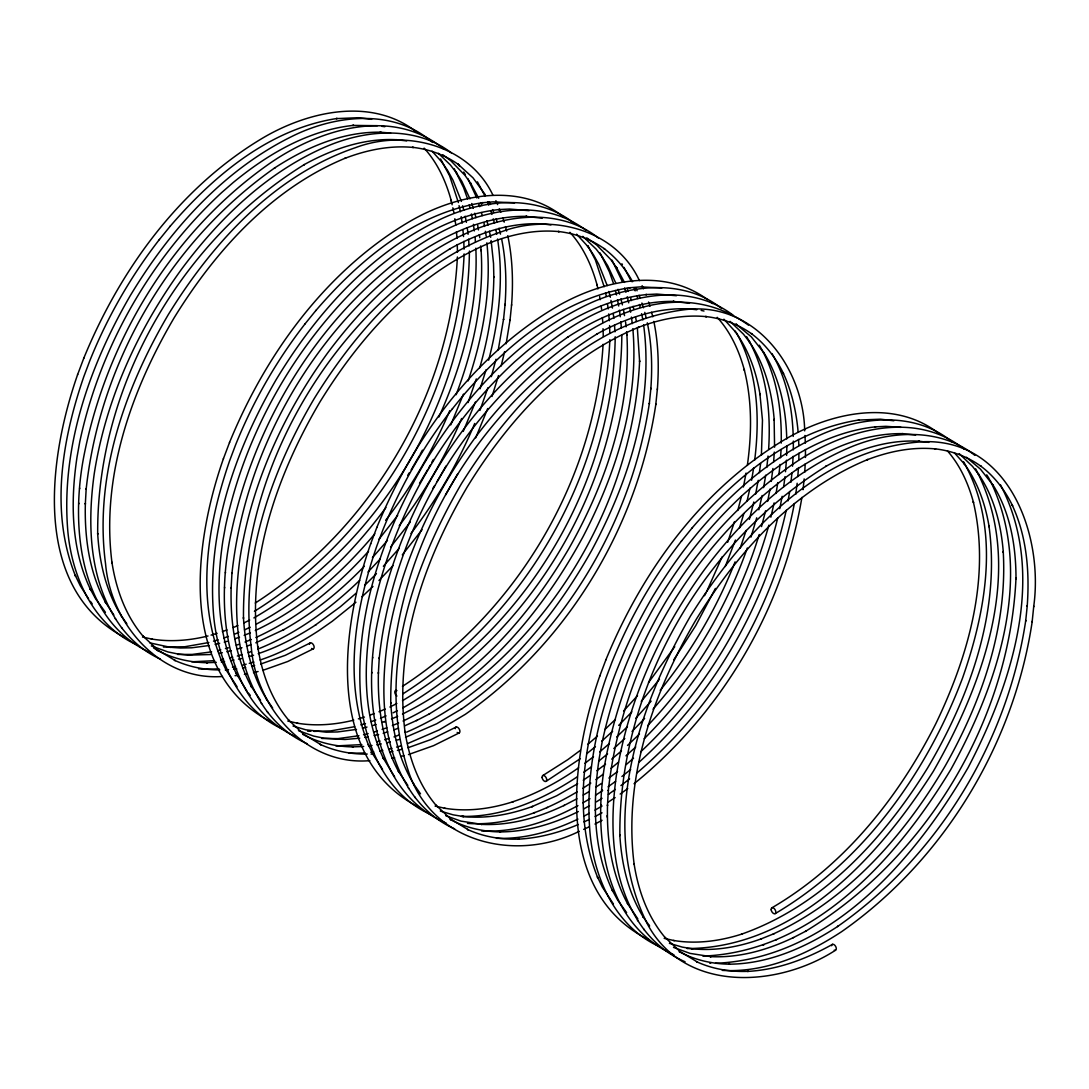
<?xml version="1.0" encoding="UTF-8"?>
<svg xmlns="http://www.w3.org/2000/svg" width="1089" height="1089" viewBox="0 0 1089 1089"><rect width="100%" height="100%" fill="white"/><g stroke="black" fill="none" stroke-linecap="round" stroke-linejoin="round"><path stroke-width="1.5" d="M798.863 459.517L798.877 453.255M805.452 457.462L805.452 449.498M438.649 145.028C387.834 108.015 318.696 130.067 271.42 162.261L270.807 162.669C172.797 230.65 106.259 340.558 83.703 456.999C70.554 526.164 78.694 620.812 151.793 653.359M585.828 230.147C535.026 191.936 464.867 213.825 417.21 246.427L416.597 246.835C318.587 314.816 252.049 424.737 229.48 541.165C216.684 609.622 223.98 702.146 294.833 736.341M733.101 315.17C682.299 276.96 612.141 298.862 564.483 331.451L563.871 331.873C465.861 399.84 399.323 509.761 376.753 626.202C363.427 695.748 372.03 791.39 446.218 823.148M964.418 449.335C914.052 408.552 841.783 430.577 793.582 463.723L792.969 464.132C694.959 532.113 628.407 642.02 605.852 758.461C592.702 827.626 600.842 922.274 673.941 954.822M774.578 447.198L774.129 419.265L774.225 420.123C772.087 392.544 765.077 364.624 749.218 341.578L749.804 342.395L743.447 334.16L730.106 321.378M781.221 443.1C781.861 409.45 776.797 374.466 759.292 345.186M457.394 256.977C450.547 394.994 371.158 528.437 255.262 603.034M464.118 253.9C458.306 396.886 375.514 535.72 254.404 611.324M603.102 344.315C595.002 480.657 516.731 612.086 402.454 686.369M609.867 339.686C603.51 481.025 522.053 617.953 403.025 693.788M786.585 455.42L786.898 445.823L786.898 446.626M793.105 456.359L792.547 466.201M793.323 449.88L793.323 441.113M768.63 449.335C771.026 410.866 766.738 370.233 746.55 336.583M511.544 305.383L511.612 304.648C513.314 281.615 512.551 258.297 507.76 235.646M657.32 389.549L657.402 388.814C659.036 366.326 658.437 343.539 653.836 321.405M798.441 467.576L797.829 476.614M804.757 472.204L805.193 463.996M1033.692 606.845L1033.76 606.11C1043.493 535.339 1009.258 439.738 924.547 441.671C820.698 447.021 742.412 533.433 690.562 615.884C638.685 705.876 597.657 824.21 647.206 923.635C684.11 993.263 777.26 987.805 835.413 950.302M79.66 488.798L79.701 488.09M78.803 503.88L78.844 503.132M224.593 588.046L224.633 587.298M225.437 572.964L225.477 572.256M371.866 673.07L371.907 672.321M372.71 657.987L372.751 657.293M600.951 805.343L601.005 804.594M601.809 790.26L601.849 789.552M773.666 461.831L774.279 452.085M780.554 457.788L781.072 449.553M785.482 471.714L786.435 460.211M791.989 472.857L790.913 482.318M761.402 455.325L762.477 420.245L759.891 393.742L760.054 394.654C756.311 371.975 748.592 349.569 734.721 331.015L735.374 331.777L723.926 319.213M768.017 456.032L766.806 467.48M506.14 343.784L510.06 319.812M407.49 743.637L439.18 729.902L465.316 714.33C567.219 643.068 637.351 527.43 655.782 404.659L655.85 403.978M803.124 489.015L803.056 489.696L804.158 478.901M722.306 970.381C764.995 972.94 806.064 954.944 841.089 932.021L841.688 931.626C943.578 860.364 1013.723 744.713 1032.141 621.955L1032.209 621.274M509.992 320.493L511.612 304.648M655.782 404.659L657.402 388.814M797.162 483.257L795.732 494.338M1032.141 621.955L1033.76 606.11M772.918 468.488L771.257 481.406M778.921 474.559L780.051 464.431M747.34 465.411C751.832 433.585 752.186 400.738 744.182 369.416L744.44 370.355C739.213 351.08 730.773 332.199 717.188 317.335M754.691 460.089C760.068 417.06 757.835 370.723 736.082 332.186M783.672 486.769L784.992 476.683M432.564 142.441C393.701 108.124 335.099 114.794 291.784 136.493C222.714 170.592 169.598 230.419 130.312 295.568C89.203 366.244 60.848 448.164 67.804 530.86C71.792 576.095 92.987 624.977 136.506 644.715M574.339 223.476C535.393 192.372 479.487 199.94 437.574 220.672C368.504 254.758 315.388 314.598 276.102 379.748C234.979 450.424 206.638 532.33 213.594 615.026C217.555 660.792 239.349 710.123 283.616 729.562M721.612 308.5C682.667 277.396 626.76 284.964 584.847 305.696C515.778 339.795 462.662 399.622 423.376 464.772C382.253 535.448 353.911 617.368 360.867 700.05C364.829 745.815 386.622 795.161 430.89 814.586M952.045 441.807C913.14 409.6 856.308 416.924 813.946 437.955C744.862 472.054 691.746 531.881 652.461 597.031C611.351 667.707 582.996 749.627 589.966 832.323C593.913 878.088 615.721 927.42 659.988 946.845M759.346 472.667L760.639 463.56M765.717 475.185L763.607 487.641M801.899 497.414C783.318 608.792 721.721 712.764 634.057 783.74M770.032 489.056L767.636 501.444M776.062 493.44L777.805 482.59M746.047 473.089L743.419 486.987M751.587 480.222L753.683 467.753M782.133 496.298L779.792 508.672M788.041 500.872L789.702 491.507M755.616 494.188L758.216 480.29M498.258 349.814L503.581 319.036L503.513 319.717L505.119 304.103L505.037 304.838C506.644 282.745 506.058 260.38 501.553 238.654M794.357 503.499C774.687 607.567 717.705 704.42 637.024 772.904M774.129 502.9L770.862 517.193M749.967 488.103L747.122 500.804M777.709 518.051C755.957 606.913 707.455 689.119 640.795 751.709M786.231 510.292C764.995 606.627 712.437 695.912 639.297 761.987M753.806 502.015L749.382 519.344M758.842 509.788L762.15 495.481M495.999 359.247L491.33 376.644M501.158 365.945L504.602 351.624M765.581 510.809L761.524 526.572M737.784 510.51L741.432 496.325M479.745 367.783C488.171 338.148 493.535 307.506 493.834 276.633L493.848 277.436L493.535 263.538L491.112 240.533M488.648 360.173C498.925 320.847 503.799 279.424 497.578 239.022M756.705 517.806L750.974 537.122M498.503 375.569L492.01 396.505M759.21 534.508C737.484 605.675 698.811 671.641 647.669 725.655M768.875 525.17C746.496 605.43 702.99 679.781 644.171 738.764M734.503 521.604L727.67 542.295M739.445 528.124L743.814 513.613M476.288 378.931L468.052 402.562M486.089 369.77L480.058 388.827M746.128 530.438L740.289 547.958M487.899 387.793L479.95 410.43M77.673 374.453L77.564 374.752C48.597 457.652 31.023 587.638 124.037 637.147M223.463 458.619L223.34 458.932C194.21 542.05 176.717 673.451 271.175 721.939M370.736 543.642L370.614 543.956C341.483 627.087 323.991 758.489 418.448 806.963M599.835 675.915L599.712 676.215C570.391 759.605 553.021 892.367 648.908 939.848M468.147 380.878C482.944 336.678 491.765 289.483 486.878 242.806M735.429 540.049L725.26 566.511M747.326 547.998C726.499 607.049 694.156 661.989 653.032 709.17M487.709 408.538L475.702 437.832M83.717 358.431L83.799 358.172C119.953 269.977 179.331 187.948 262.068 138.426C307.152 111.554 370.696 96.676 415.821 131.429M229.493 442.597L229.588 442.338C265.73 354.143 325.121 272.114 407.858 222.592C453.364 195.339 517.86 180.706 562.986 216.575M376.767 527.621L376.862 527.375C413.003 439.18 472.395 357.151 555.131 307.615C599.794 281.098 662.357 266.056 707.51 299.638M605.865 659.893L605.96 659.635C642.102 571.439 701.493 489.41 784.23 439.888C829.736 412.636 894.219 398.002 939.358 433.871M77.564 374.752L83.799 358.172M223.34 458.932L229.588 442.338M370.614 543.956L376.862 527.375M456.128 394.708C473.538 348.752 484.278 299.407 481.079 250.062L481.161 250.933L480.644 245.991M463.465 394.109L450.778 424.887M599.712 676.215L605.96 659.635M722.089 556.928L706.72 591.436M475.403 402.059L463.261 431.38M735.089 561.87C716.848 608.166 691.406 651.603 660.193 690.344M474.695 423.471C458.374 462.716 436.743 499.728 410.961 533.515M449.743 410.635C433.272 449.784 411.56 486.701 385.642 520.324M461.641 418.503C445.428 456.631 424.424 492.745 399.241 525.647M438.935 416.964C462.634 364.175 478.439 306.445 475.839 248.183M715.419 588.428L695.748 625.631L673.805 659.771M704.529 595.683L705.985 592.852M420.123 454.453L422.409 450.165M457.734 473.851L445.564 494.91M428.698 467.998L430.264 465.166M431.829 462.321L433.408 459.476M437.179 481.488L446.027 465.997M411.138 469.904L419.306 455.855M419.51 483.325L427.854 469.386M432.905 488.389L434.606 485.64M407.681 475.403L409.41 472.653M674.744 646.703L648.527 682.531M410.322 521.958L390.57 547.073M385.901 507.583C351.121 554.682 308.092 597.112 255.82 624.378M422.042 529.744L402.304 554.846M159.43 239.471C130.707 276.429 107.185 317.389 89.774 360.827L83.812 376.644C62.019 439.97 49.726 512.252 75.617 576.285L75.236 575.346L80.205 585.623L88.59 598.868M305.219 323.651C276.497 360.595 252.975 401.555 235.551 444.993L229.602 460.81C207.808 524.149 195.503 596.418 221.394 660.451L221.026 659.512L225.995 669.789L237.089 686.764M452.493 408.674C423.771 445.619 400.248 486.592 382.838 530.03L376.876 545.834C355.082 609.173 342.776 681.455 368.667 745.475L368.3 744.536L373.268 754.827L382.552 769.31M681.578 540.934C652.856 577.891 629.333 618.851 611.923 662.289L605.974 678.107C584.18 741.432 571.875 813.714 597.766 877.748L597.385 876.808L602.353 887.086L613.447 904.061M397.662 515.437L378.89 539.341M659.471 679.25L641.285 701.37M159.266 239.689L170.279 226.117M305.043 323.855L316.055 310.283M452.316 408.879L463.329 395.307M374.807 533.828C341.742 573.263 302.211 608.547 255.289 630.531M681.415 541.151L692.427 527.58M387.453 540.43L372.438 557.663M651.154 701.139L635.663 718.386M399.187 548.325L383.355 566.253M170.061 226.376C213.567 175.86 269.255 128.801 337.209 118.456L336.202 118.619L358.295 117.721L371.689 119.314M315.851 310.542C359.356 260.026 415.045 212.968 482.999 202.636L481.978 202.785L493.194 201.846L514.593 202.908M463.124 395.566C506.63 345.063 562.319 297.991 630.272 287.659L629.251 287.809L640.468 286.87L661.867 287.932M368.545 551.252C336.732 586.522 299.352 617.762 255.861 637.528M692.209 527.838C735.715 477.322 791.417 430.264 859.357 419.918L858.35 420.082L880.443 419.183L893.838 420.776M637.501 695.708L623.589 710.954M380.224 558.956L368 572.011M644.606 718.454L632.028 731.481M393.02 565.599L378.958 580.505M631.851 711.893L618.688 725.397M364.325 566.253C340.408 591.082 313.333 613.08 283.194 629.946L283.889 629.592L255.806 642.823M627.427 726.676L616.701 736.94M364.611 585.433L376.44 573.685M372.969 586.44L362.052 596.718M639.474 734.04L627.536 745.421M604.722 729.657L615.421 719.366M612.644 731.209L601.632 741.255M359.642 580.383C330.062 608.996 296.099 633.907 257.657 649.167M624.787 738.505L613.788 748.565M356.171 593.165L340.272 606.818L315.334 625.113L315.933 624.732C297.882 636.507 278.716 646.839 258.216 653.645M621.492 750.879L611.705 759.156M625.93 755.834L635.745 746.986M597.453 736.11L587.665 744.413M626.216 764.587L633.526 758.216M599.699 751.873L609.459 743.501M607.58 753.874L598.841 760.993M355.926 602.244L332.199 621.315L318.941 630.558C300.55 642.564 281.03 653.073 260.135 660.002M611.024 768.358L618.498 762.164M586.672 753.765L595.452 746.632M617.572 771.488L608.874 778.077M621.901 776.498L630.667 769.515M593.505 756.719L584.834 763.348M620.921 785.564L629.619 778.88M627.768 788.572L620.186 794.058M596.854 770.726L605.552 764.151M603.456 774.061L595.874 779.601M580.26 750.416L567.791 759.659L542.758 775.586M580.369 758.611L546.052 781.371M608.043 786.843L615.625 781.33M578.586 767.786C558.221 782.133 536.019 794.031 512.347 801.926L513.232 801.667C491.112 808.787 467.399 812.095 444.339 808.174M583.704 772.319L591.313 766.901M615.353 789.457L608.397 794.317L608.982 793.922M615.122 797.597L607.744 802.43M583.228 780.214L590.184 775.463M590.796 783.086L582.887 788.3M595.806 787.184L601.387 783.508M595.615 795.188L602.68 790.546M577.224 776.838C542.989 799.53 503.132 817.308 461.314 816.396M596.445 801.817L602.026 798.305M602.067 805.996L594.975 810.162M577.646 783.753L556.697 795.76L531.731 806.758L532.562 806.418C510.305 814.545 486.347 819.064 462.621 816.423L463.601 816.573L453.106 814.831L440.31 811.06M577.224 791.785C544.364 811.482 506.371 826.265 467.467 823.393M771.842 907.845C844.138 865.632 898.507 797.706 935.819 723.695C968.529 655.66 991.017 577.047 973.28 501.689L973.539 502.628C968.448 483.802 960.267 465.411 947.267 450.683M775.15 913.63C863.523 861.331 926.603 773.163 962.499 678.188C986.389 609.894 1001.159 527.947 963.547 461.763M428.971 714.125C550.435 640.672 633.09 502.669 639.624 360.799L639.624 361.602L637.351 327.912M583.241 795.052L588.836 791.757M582.874 802.865L589.966 798.7M805.343 931.422C926.793 857.969 1009.449 719.965 1015.996 578.096L1015.996 578.899C1016.037 546.27 1010.374 512.524 992.719 484.551L993.236 485.395L980.399 469.1L966.392 457.285M402.454 700.703C527.621 626.284 613.257 482.849 615.217 336.773M583.908 808.828L589.476 805.71M589.285 813.347L583.609 816.314M310.365 642.878L285.318 655.306L260.666 664.059M313.264 648.84L287.768 661.486L262.68 670.402M456.141 727.044L431.108 739.472L407.994 747.735M459.054 733.006L433.558 745.652L408.47 754.568M595.057 816.505L602.026 812.816M594.975 824.06L602.067 820.289M832.513 944.34C806.404 958.96 777.573 969.891 747.435 971.415L748.388 971.334C730.665 972.055 712.682 969.169 696.524 961.682L697.45 962.063L680.067 951.527L664.998 937.384L665.692 938.214C647.724 917.333 638.222 890.53 634.057 863.618L634.179 864.503C623.044 778.594 653.155 692.536 696.252 619.328C737.525 552.286 793.772 489.927 867.919 459.449L867.089 459.803C888.828 451.459 912.296 446.599 935.628 448.94L934.566 448.777C951.255 450.615 967.522 456.482 981.135 466.378L980.304 465.765C994.311 476.124 1005.106 490.309 1012.634 505.922L1012.185 505.065C1026.886 536.509 1029.704 572.079 1027.199 606.301L1027.267 605.566L1025.675 621.179L1025.743 620.499C1007.529 741.84 938.214 856.145 837.495 926.576L838.081 926.195C805.615 947.512 768.194 964.092 728.732 964.187L729.698 964.173C712.165 963.983 694.591 960.022 679.128 951.609L680.04 952.072M416.406 720.632L429.665 713.758M563.68 805.656L576.952 798.795M577.932 805.615C548.543 821.582 515.396 832.731 481.583 830.934M792.778 937.915L806.037 931.054M244.113 622.854L249.694 620.049M253.873 617.939C381.218 544.146 468.025 398.588 469.413 251.055M250.171 627.237L244.521 629.878M389.903 707.033L396.872 703.521M393.115 712.832L397.362 710.695M403.025 707.836C532.29 632.927 620.417 485.163 621.833 335.398M578.341 811.55C553.961 823.733 527.076 831.887 499.647 831.914L500.6 831.914C483.067 831.724 465.507 827.749 450.043 819.35L450.941 819.813M577.946 819.091C552.654 831.234 524.694 839.388 496.421 838.285M402.467 714.044C474.151 679.155 528.859 616.673 568.717 548.856C605.457 483.911 631.266 409.709 626.856 334.228L626.951 335.099L626.597 331.805M403.066 721.027C482.481 683.239 541.805 612.685 583.119 536.55C616.143 472.953 639.243 401.051 632.832 328.647M702.922 956.101C813.701 951.922 897.404 857.873 950.847 769.46C997.96 684.001 1035.435 573.753 990.037 480.099M583.935 821.936L589.489 819.377M583.663 829.382L589.312 826.769M404.686 725.819L417.141 720.251M406.592 732.162C488.063 696.81 549.128 626.298 591.817 550.163C628.421 481.828 654.149 403.093 643.599 324.821M564.415 805.275C538.538 817.648 509.979 825.925 481.066 824.346L482.032 824.414L460.974 821.12L445.728 815.702M793.513 937.534C767.622 949.907 739.077 958.184 710.151 956.605L711.131 956.687L690.058 953.392L673.492 947.389M233.196 627.591L237.878 625.562M234.666 634.152L238.886 632.314M378.986 711.757L385.22 709.048M380.456 718.318L386.091 715.881M244.154 635.336L250.361 632.832M244.998 642.034L251.3 639.474M391.496 718.876L397.689 716.371M392.353 725.56L398.669 723.014M384.458 721.721L385.288 721.394L382.225 722.415M534.073 812.843L534.903 812.503M546.719 807.725L547.522 807.398M763.171 945.102L764.002 944.776M775.817 939.984L776.607 939.671M578.382 824.496C559.324 832.527 539.069 838.108 518.35 839.143L519.303 839.075C501.566 839.796 483.584 836.896 467.426 829.41L468.365 829.804L450.982 819.268L435.913 805.111L436.594 805.942C418.639 785.06 409.124 758.271 404.958 731.345L405.081 732.23C393.946 646.335 424.07 560.277 467.167 487.069C508.427 420.014 564.687 357.655 638.835 327.176L637.991 327.53C659.73 319.186 683.211 314.34 706.543 316.668L705.468 316.504C722.157 318.356 738.424 324.223 752.05 334.105L751.219 333.506C765.213 343.865 776.008 358.036 783.536 373.663L783.1 372.806C791.798 391.319 796.277 411.533 798.114 431.829M579.253 831.302C515.71 862.924 430.958 842.913 408.103 770.222C376.086 673.383 412.363 568.118 461.477 483.625C511.639 403.529 585.446 322.317 684.191 309.766C753.996 300.578 803.451 366.53 804.689 430.863M246.536 646.308L251.178 644.565M248.21 652.733L251.355 651.549M393.864 729.889L398.506 728.146M394 736.899L398.724 735.116M222.374 631.62L227.016 629.946M223.694 638.113L228.404 636.412M369.716 715.228L374.344 713.554M371.05 721.721L375.759 720.02M405.544 737.28L436.635 723.804L461.709 708.898L461.123 709.293C561.842 638.848 631.171 524.544 649.371 403.202L649.303 403.883L650.895 388.269L650.827 389.004C652.434 366.911 651.848 344.546 647.329 322.82M234.911 638.753L239.512 637.228M236.313 645.205L239.444 644.171M373.037 725.478L376.1 724.457M374.289 731.985L377.42 730.937M382.103 729.371L386.799 727.82M237.388 649.085L241.962 647.696M237.32 656.027L241.989 654.612M383.178 733.251L387.752 731.862M384.662 739.73L389.331 738.315M211.062 635.105L217.133 633.349M213.498 641.19L218.154 639.856M358.363 718.835L364.434 717.079M360.84 724.92L365.482 723.572M249.054 656.49L253.601 655.238M243.078 665.025L246.168 664.181M249.258 663.337L253.9 662.058M387.262 742.739L390.284 741.908M396.355 740.248L399.391 739.417M388.868 749.191L391.958 748.347M396.587 747.081L401.228 745.815M215.159 644.443L219.692 643.259M224.225 642.088L227.247 641.312M217.718 650.609L220.795 649.806M225.423 648.608L228.499 647.805M362.46 728.214L366.993 727.044M363.508 734.776L368.123 733.578M251.641 666.264L254.649 665.529M253.478 672.648L258.079 671.518M397.417 750.43L401.936 749.327M400.793 756.433L403.869 755.684M226.839 651.726L231.344 650.691M229.656 657.906L232.719 657.212M374.126 735.551L378.632 734.517M376.971 741.718L380.034 741.024M208.013 635.976C189.527 640.55 170.143 642.17 151.276 638.971L152.242 639.202L142.496 636.983M208.843 642.537L184.722 646.757L163.418 647.043M353.802 720.142C335.303 724.716 315.933 726.349 297.066 723.15M354.633 726.703L330.498 730.923L314.04 731.372M231.045 660.628L234.026 660.043M238.491 659.158L241.472 658.573M232.461 667.135L235.496 666.536M376.835 744.808L381.3 743.923M379.762 751.002L382.797 750.403M209.238 645.518L191.732 647.792L180.475 647.996L169.571 647.234L170.537 647.383L149.983 642.918M211.634 651.835L192.263 654.421L177.589 654.421M356.511 729.412L337.522 731.958L326.264 732.176L305.832 729.807L293.036 726.036M358.934 735.728L338.053 738.601L321.786 738.478M242.724 667.979L245.665 667.489M244.399 674.39L247.407 673.887M389.985 751.9L392.938 751.41M391.686 758.312L394.694 757.808M218.984 653.264L222.347 652.747M214.547 660.655L191.759 661.799M220.536 659.757L223.544 659.308M359.738 738.192L344.914 739.499L324.018 738.233L313.7 736.096L298.454 730.678M364.774 737.43L368.136 736.926M361.834 744.604L335.929 745.938M221.244 661.921L224.565 661.527M368.695 745.883L372.016 745.489M370.804 752.308L373.772 751.955M228.581 669.667L225.287 669.953L226.24 669.871M233.522 669.245L236.817 668.959M235.033 675.684L238.396 675.398M371.077 754.119L374.371 753.833M210.585 654.53L188.002 655.142L188.969 655.224L178.242 654.053L167.91 651.93L151.33 645.927M216.303 662.371L206.583 662.725L207.55 662.711C190.003 662.52 172.443 658.559 156.979 650.147L157.878 650.609L153.563 647.928M219.08 668.85L206.57 669.259M363.699 746.482L352.36 746.891L353.326 746.891C335.793 746.7 318.233 742.725 302.769 734.326M364.869 753.016L349.147 753.261M219.842 669.885C204.215 670.034 188.588 666.686 174.363 660.22L175.302 660.601L157.919 650.065L142.85 635.922L143.53 636.752C125.575 615.87 116.06 589.067 111.908 562.155L112.031 563.04C100.882 477.132 131.007 391.074 174.104 317.865C215.377 250.824 271.624 188.465 345.771 157.987L344.927 158.341C366.666 149.996 390.148 145.136 413.48 147.478L412.404 147.314C429.107 149.152 445.36 155.019 458.986 164.915L458.156 164.303L473.007 177.834L485.326 194.781M222.442 676.487C159.307 681.115 110.67 623.207 105.579 563.979C93.926 476.587 124.554 388.923 168.414 314.422C212.627 242.847 273.992 175.343 355.613 147.614C405.067 128.938 469.046 144.823 492.868 195.026M367.238 754.051C351.08 754.391 334.854 751.097 320.152 744.386L321.092 744.781L303.708 734.231L288.639 720.088L289.32 720.918C271.365 700.036 261.85 673.247 257.685 646.322L257.807 647.206C246.672 561.311 276.797 475.253 319.894 402.032C361.153 334.99 417.414 272.631 491.561 242.153L490.717 242.507C512.456 234.162 535.938 229.303 559.27 231.644L558.194 231.481C574.883 233.318 591.15 239.185 604.776 249.082L603.946 248.483C615.734 257.331 625.562 268.752 632.586 281.711M369.865 760.653C306.145 766.139 256.405 708.041 251.355 648.159C239.716 560.753 270.344 473.102 314.204 398.601C358.417 327.013 419.782 259.509 501.403 231.794C551.388 212.804 616.061 229.507 639.406 280.608M715.541 963.289C829.723 958.579 914.991 859.466 968.189 767.459C1011.872 683.579 1047.686 574.461 1000.369 484.659M307.588 731.155L310.814 731.264M687.186 948.56C795.719 948.056 879.327 856.376 933.3 771.366C983.694 683.456 1026.764 565.64 975.635 468.842M198.552 668.837L204.963 669.177M709.701 963.139L710.668 963.207M390.611 133.035L380.02 132.205L381.082 132.205C342.654 131.429 306.05 147.464 274.414 168.101L275.027 167.692C170.32 241.023 99.834 362.365 86.154 489.274L86.194 488.58L85.323 504.139L85.364 503.39C84.452 537.449 89.203 572.664 105.81 602.898L105.265 601.999L113.841 614.999M406.673 140.903L396.246 139.691L397.308 139.773C364.339 137.799 332.104 149.139 303.627 164.929L304.335 164.548C179.889 241.54 96.431 387.398 97.697 534.236L97.67 533.406C99.358 562.101 105.905 591.15 121.247 615.775L120.648 614.917L126.841 623.779M550.966 224.892L542.023 223.858L543.098 223.939C510.128 221.965 477.894 233.305 449.417 249.095L450.125 248.728C325.679 325.706 242.221 471.564 243.487 618.402L243.446 617.586C245.134 646.281 251.695 675.316 267.036 699.941L266.437 699.084L272.631 707.945M696.756 309.752L689.31 308.881L690.372 308.963C657.402 306.989 625.168 318.328 596.69 334.132L597.398 333.751C472.953 410.73 389.494 556.588 390.76 703.44L390.72 702.609C392.408 731.304 398.969 760.353 414.31 784.978L413.711 784.107L420.517 793.854M928.822 442.365L918.395 441.154L919.47 441.236C886.5 439.262 854.252 450.601 825.775 466.391L826.497 466.01C702.051 543.003 618.593 688.861 619.859 835.699L619.818 834.868C621.506 863.563 628.067 892.612 643.408 917.237L642.796 916.38L649.616 926.113L649.003 925.242M673.438 940.447C696.497 944.367 720.21 941.046 742.317 933.926L741.446 934.199C822.263 905.749 883.506 839.197 927.624 767.936C970.204 695.762 1000.628 610.806 988.975 526.014L989.152 526.926C985.395 504.248 977.691 481.828 963.819 463.274L964.459 464.05L954.223 452.643M377.434 125.698L352.659 125.412L353.68 125.344C308.391 130.095 267.676 154.189 233.114 182.598L221.543 192.685C150.445 258.651 99.943 346.983 79.742 441.889L77.047 456.958C70.39 501.212 70.894 548.625 90.591 589.721L90.128 588.795L95.519 598.623L105.429 612.345M381.871 126.31L384.839 126.705M529.145 210.681L509.529 209.047L498.435 209.592L499.47 209.51C454.181 214.261 413.466 238.355 378.904 266.778L367.32 276.851C296.235 342.817 245.733 431.149 225.532 526.055L222.837 541.124C216.18 585.392 216.684 632.791 236.381 673.887L235.918 672.961L247.366 691.814M676.419 295.704L656.803 294.071L645.709 294.615L646.743 294.534C601.455 299.298 560.74 323.379 526.178 351.801L514.593 361.875C443.509 427.854 393.006 516.186 372.806 611.079L370.11 626.148C363.454 670.416 363.957 717.814 383.655 758.91L383.192 757.998L394.64 776.852M901.066 427.364L885.901 426.33L874.807 426.874L875.842 426.806C830.553 431.557 789.838 455.651 755.276 484.061L743.692 494.147C672.594 560.114 622.091 648.445 601.89 743.351L599.195 758.42C592.552 802.675 593.056 850.087 612.739 891.183L612.29 890.258L617.667 900.086L626.624 912.623M542.213 218.222L525.81 216.371L526.872 216.371C488.444 215.595 451.84 231.644 420.204 252.28L420.817 251.858C316.109 325.189 245.624 446.531 231.943 573.454L231.984 572.746L231.099 588.305L231.154 587.556C230.228 621.615 234.979 656.844 251.586 687.064L251.055 686.165L260.543 700.39M689.487 303.259L673.084 301.394L674.145 301.408C635.717 300.618 599.113 316.668 567.478 337.304L568.09 336.896C463.383 410.226 392.898 531.555 379.217 658.477L379.258 657.783L378.373 673.329L378.428 672.58C377.502 706.652 382.253 741.868 398.86 772.087L398.329 771.189L407.817 785.414M915.672 435.001L902.182 433.667L903.244 433.667C864.802 432.891 828.198 448.927 796.563 469.563L797.175 469.155C692.481 542.485 621.996 663.827 608.315 790.737L608.356 790.042L607.471 805.601L607.512 804.853C606.6 838.911 611.351 874.127 627.958 904.36L627.427 903.462L637.841 918.898M701.153 310.406L704.011 311.032M287.795 721.041L298.032 723.368M435.069 806.064L445.306 808.392M664.167 938.337L674.404 940.665M669.395 943.333L682.204 947.09L692.686 948.846L691.719 948.696C715.432 951.337 739.39 946.817 761.66 938.691L760.83 939.017L774.061 933.668L773.272 933.981C847.623 899.732 904.224 835.699 945.075 766.152C981.829 701.207 1007.638 627.005 1003.228 551.524L1003.309 552.395C1001.186 524.803 994.162 496.883 978.317 473.851L978.902 474.654L972.545 466.432L959.205 453.637M160.219 658.995C144.891 652.148 131.728 640.917 121.573 627.618M307.357 743.814C291.498 736.899 277.79 725.519 267.363 711.784M454.63 828.852C438.772 821.936 425.064 810.543 414.637 796.821M685.063 961.764C668.7 954.754 654.435 943.251 643.735 929.08M586.74 237.865L596.663 244.957L610.766 259.536L616.878 268.098L616.347 267.254L624.501 282.432M736.845 324.576L735.973 324.032L751.301 336.841L764.151 353.122L763.62 352.278C779.833 378.033 786.095 408.824 786.734 438.908M974.886 455.379C939.126 426.752 888.134 430.781 848.331 448.083C789.471 473.361 741.922 519.385 704.079 570.16C659.988 630.735 627.863 700.989 616.388 775.314C609.078 827.586 611.378 886.187 644.348 929.952M748.497 325.148C650.814 254.676 531.064 362.079 474.995 437.887C430.904 498.463 398.765 568.717 387.289 643.054C379.993 695.313 382.28 753.928 415.249 797.692M598.514 238.096C562.768 209.456 511.776 213.485 471.959 230.786C413.099 256.065 365.564 302.089 327.707 352.863C283.63 413.439 251.491 483.693 240.016 558.031C232.719 610.289 235.006 668.891 267.976 712.669M451.377 152.909C415.63 125.276 365.509 129.605 326.169 146.62C267.309 171.899 219.774 217.923 181.931 268.697C137.84 329.273 105.715 399.527 94.226 473.851C86.929 526.123 89.216 584.725 122.199 628.489M442.91 154.829L450.873 160.791L464.989 175.37L471.088 183.932L470.571 183.088L478.711 198.266M582.833 236.354L596.173 249.136L602.53 257.358L601.945 256.555L607.648 265.621L615.761 283.031M440.038 145.98L443.373 148.825M438.323 153.263L450.383 164.97L456.74 173.192L456.155 172.389L461.872 181.441L469.972 198.865M710.259 301.612L712.451 303.559M576.653 234.189L588.101 246.754L587.447 245.991L593.423 254.717L598.719 264.246L607.213 285.577M432.074 151.18L442.311 162.588L441.671 161.812L447.633 170.551L452.929 180.08L461.423 201.411M569.915 232.311C583.5 247.176 591.94 266.043 597.167 285.332L596.908 284.392L597.929 288.939M424.125 148.145C437.724 163.01 446.163 181.877 451.377 201.166L451.118 200.226L452.139 204.773M248.333 692.999L250.252 695.34M457.761 163.772L459.626 166.181M90.401 601.359L92.211 603.837M637.405 920.028L638.004 920.886M408.307 787.769L408.919 788.627M261.033 702.732L261.646 703.603M115.243 618.566L115.856 619.423M986.716 474.818L989.207 478.779M612.018 260.162L622.581 282.119M463.737 172.035L465.398 174.676M621.901 263.783L622.418 264.627M587.992 245.815L595.424 260.053L604.15 286.72M440.582 158.953L449.634 175.874L458.374 202.554M772.06 353.748C786.721 378.618 792.343 407.831 793.214 436.403M623.997 267.363L631.416 281.588M477.418 181.822L484.932 195.938M600.039 252.934L609.377 271.801L613.338 283.045M454.263 168.768L463.587 187.621L467.562 198.879M489.002 201.696L490.472 204.46L490.036 203.602M636.262 288.626L635.826 287.768L637.092 290.763M495.89 200.675L497.632 204.582M467.889 178.637L476.791 197.953M642.115 285.699L643.408 288.748M639.012 295.242L640.291 298.236M499.579 209.142L500.872 212.192M492.582 209.578L493.862 212.573M633.975 287.714L635.146 290.886M627.114 288.34L628.258 291.457M487.6 201.955L488.77 205.127M480.753 202.622L481.896 205.726M648.568 302.048L649.997 306.322M641.897 303.028L643.504 307.806M502.778 217.882L504.221 222.142M496.108 218.848L497.183 222.047M624.582 287.986L625.957 292.315M618.021 289.293L619.573 294.139M478.792 203.82L479.718 206.706M471.728 203.507L473.266 208.353M636.902 295.65L637.746 298.604M639.434 304.498L640.278 307.452M630.572 297.678L631.389 300.578M633.049 306.363L633.88 309.262M491.125 211.484L491.969 214.424M493.235 218.862L494.488 223.286M486.851 220.754L488.09 225.096M615.367 290.518L616.565 294.996M608.792 291.43L610.371 297.283M469.168 204.855L469.972 207.836M462.607 205.794L463.791 210.191M651.63 312.271L652.787 316.79M644.783 312.366L646.294 318.301M505.459 226.594L506.616 231.113M499.007 228.2L500.504 234.121M627.25 296.725L628.707 302.824M620.948 298.862L622.391 304.852M481.461 212.559L482.182 215.608M474.804 213.199L475.879 217.691M605.538 292.873L606.233 295.963M459.054 205.63L460.443 211.783M452.82 207.808L453.841 212.355M641.584 313.686L642.905 319.921M635.486 316.899L636.439 321.486M495.808 229.52L496.788 234.189M489.369 231.208L490.663 237.32M617.49 299.72L618.729 306.023M610.97 300.373L612.481 308.078M471.401 213.975L472.327 218.712M465.18 216.194L466.391 222.374M629.796 307.411L630.613 312.23M631.416 317.049L632.314 323.61M623.452 309.344L624.514 315.633M484.02 223.245L484.551 226.458M485.367 231.276L486.17 236.082M477.676 225.164L478.466 229.888M479.269 234.611L479.786 237.756M607.485 304.049L608.234 308.895M599.631 296.521L600.121 299.706M601.114 306.077L601.604 309.262M461.192 216.643L462.199 223.109M454.834 218.726L455.815 225.096M619.423 310.161L620.267 316.736M613.243 313.591L613.869 318.451M473.416 224.334L474.273 230.922M467.249 227.792L468.079 234.285M625.576 321.936L626.093 326.863M608.697 313.972L609.323 320.724M602.367 317.58L602.816 322.562M462.92 229.806L463.533 236.558M456.427 231.739L457.04 238.396M620.907 321.677L621.315 327.775M614.509 325.08L614.972 331.832M475.117 237.511L475.43 242.085M468.61 239.212L469.073 245.978M804.934 435.477L805.37 443.182M798.536 439.384L798.877 445.428M609.581 325.543L609.826 333.329M603.02 328.701L603.279 336.378M463.791 241.363L464.05 249.163M457.244 244.535L457.489 252.212M309.494 644.266A3.335 1.906 60.5 0 1 311.998 643.259A3.335 1.906 60.5 0 1 314.136 647.438A3.335 1.906 60.5 0 1 311.617 648.459M455.27 728.691A3.335 1.906 60.5 0 1 457.707 727.37A3.335 1.906 60.5 0 1 459.912 731.699A3.335 1.906 60.5 0 1 457.176 732.448M396.913 696.034A3.335 1.906 60.5 0 1 394.803 692.073A3.335 1.906 60.5 0 1 396.927 690.617M607.118 815.62A3.335 1.906 60.5 0 1 607.131 817.036M831.642 945.728A3.335 1.906 60.5 0 1 834.011 944.626A3.335 1.906 60.5 0 1 836.298 948.56A3.335 1.906 60.5 0 1 834.228 950.166M542.104 777.546A3.335 1.906 60.5 0 0 545.875 781.453A3.335 1.906 60.5 0 0 545.235 776.43A3.335 1.906 60.5 0 0 542.104 777.546M771.189 909.819A3.335 1.906 60.5 0 0 774.973 913.712A3.335 1.906 60.5 0 0 774.333 908.689A3.335 1.906 60.5 0 0 771.189 909.819"/></g></svg>
